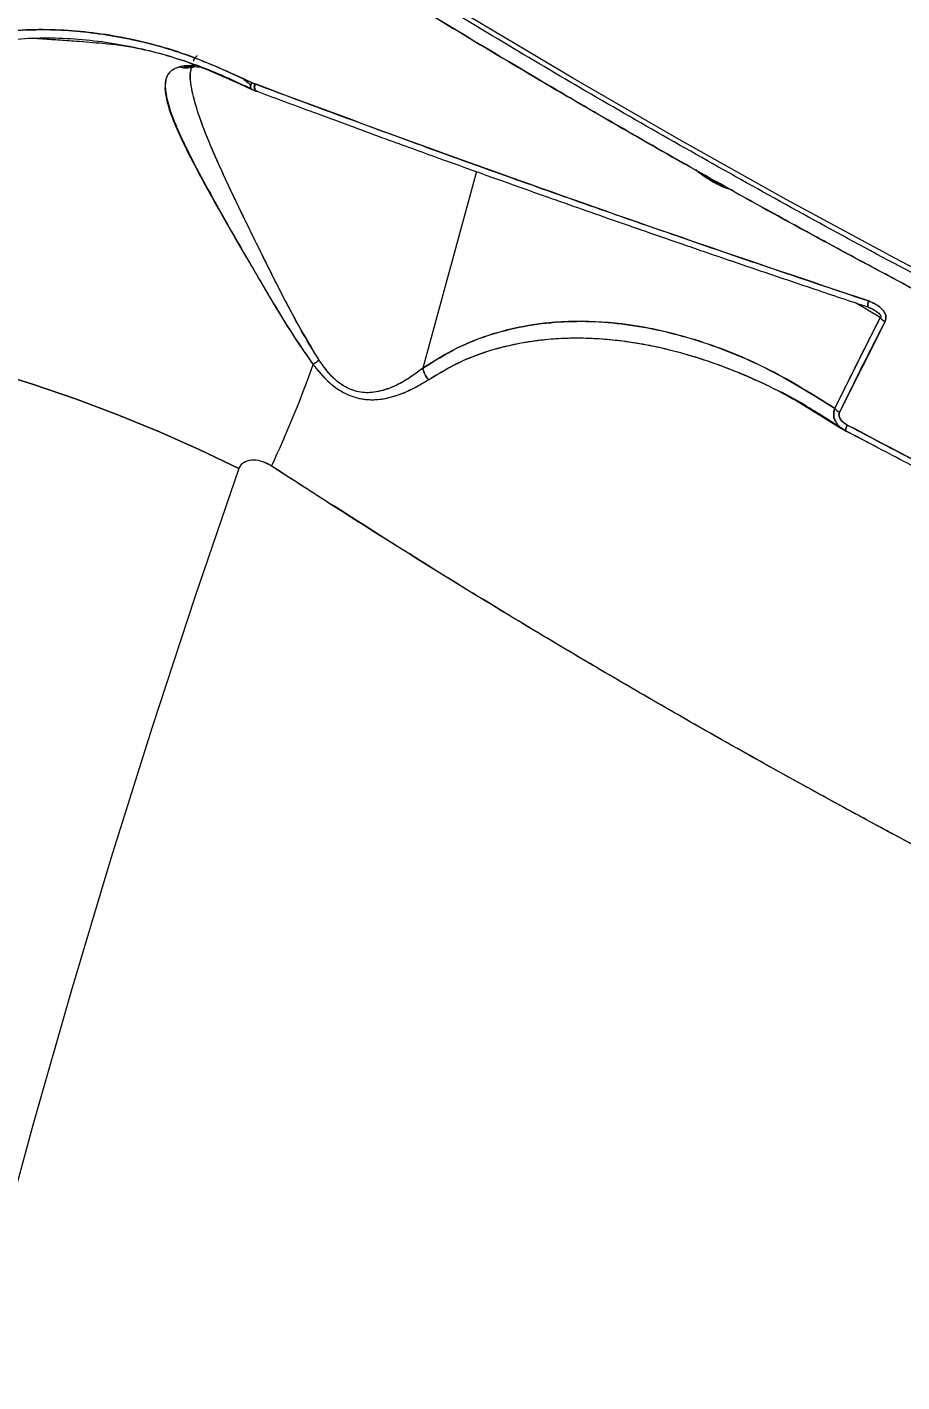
# Model space of a CAD drawing. Header units: millimetres. Extents: x -5873 to 5805, y -5301 to 4302.
# Drawn here: x -791.1 to -706, y -396.4 to -264.7 of the extents above; entities that cross this region are included whole.
import ezdxf

# ---------------------------------------------------------------- set-up
doc = ezdxf.new("R2010")
doc.units = ezdxf.units.MM
for name, color, linetype in [('DIKOM_ОБЪЕКТ', 7, 'Continuous'), ('DIKOM_РАЗМЕР_ЗОНА', 7, 'Continuous'), ('DIKOM_РАЗМЕР_ОБЪЕКТА', 7, 'Continuous')]:
    doc.layers.add(name, color=color, linetype=linetype)
doc.styles.add('style1', font='arial.ttf', dxfattribs={"width": 0.8})
doc.dimstyles.new('1-50', dxfattribs={"dimtxt": 300, "dimasz": 200, "dimexe": 100, "dimexo": 0, "dimgap": 100, "dimtad": 1, "dimtxsty": 'style1', "dimcen": 200, "dimclrd": 7, "dimclre": 7, "dimclrt": 7, "dimadec": 1, "dimazin": 2, "dimtfac": 1, "dimtmove": 0, "dimatfit": 2, "dimfxl": 0, "dimlwd": 25, "dimlwe": 18, "dimarcsym": 0})

# ---------------------------------------------------------------- blocks, each defined once
blk = doc.blocks.new('*D9')
at = {"layer": 'Defpoints', "color": 0, "transparency": 16777216}
for p in [(1338.11, 2802.44), (-4588.97, -1585.51), (-117.5, -1585.51)]:
    blk.add_point(p, dxfattribs=at)
at = {"layer": 'DIKOM_РАЗМЕР_ОБЪЕКТА', "color": 7, "lineweight": 18, "transparency": 16777216}
for p, q in [((1338.11, 2802.44), (-4688.97, 2802.44)), ((-117.5, -1585.51), (-4688.97, -1585.51))]:
    blk.add_line(p, q, dxfattribs=at)
at = {"layer": 'DIKOM_РАЗМЕР_ОБЪЕКТА', "color": 7, "lineweight": 25, "transparency": 16777216}
blk.add_line((-4588.97, 2602.44), (-4588.97, -1385.51), dxfattribs=at)
at = {"layer": 'DIKOM_РАЗМЕР_ОБЪЕКТА', "color": 7, "transparency": 16777216}
for points in [[(-4622.31, 2602.44), (-4555.64, 2602.44), (-4588.97, 2802.44)], [(-4622.31, -1385.51), (-4555.64, -1385.51), (-4588.97, -1585.51)]]:
    blk.add_solid(points, dxfattribs=at)
at = {"layer": 'DIKOM_РАЗМЕР_ОБЪЕКТА', "color": 7, "transparency": 16777216, "insert": (-4842.15, 460.98), "char_height": 300, "attachment_point": 5, "rotation": 90, "style": 'style1'}
blk.add_mtext('4400', dxfattribs=at)
blk = doc.blocks.new('*D10')
at = {"layer": 'Defpoints', "color": 0, "transparency": 16777216}
for p in [(4304.51, 1053.39), (-1538.59, -1332.39), (4304.51, -4224.84)]:
    blk.add_point(p, dxfattribs=at)
at = {"layer": 'DIKOM_РАЗМЕР_ОБЪЕКТА', "color": 7, "lineweight": 18, "transparency": 16777216}
for p, q in [((4304.51, 1053.39), (4304.51, -4324.84)), ((-1538.59, -1332.39), (-1538.59, -4324.84))]:
    blk.add_line(p, q, dxfattribs=at)
at = {"layer": 'DIKOM_РАЗМЕР_ОБЪЕКТА', "color": 7, "lineweight": 25, "transparency": 16777216}
blk.add_line((-1338.59, -4224.84), (4104.51, -4224.84), dxfattribs=at)
at = {"layer": 'DIKOM_РАЗМЕР_ОБЪЕКТА', "color": 7, "transparency": 16777216}
for points in [[(-1338.59, -4191.51), (-1338.59, -4258.18), (-1538.59, -4224.84)], [(4104.51, -4191.51), (4104.51, -4258.18), (4304.51, -4224.84)]]:
    blk.add_solid(points, dxfattribs=at)
at = {"layer": 'DIKOM_РАЗМЕР_ОБЪЕКТА', "color": 7, "transparency": 16777216, "insert": (1679.28, -3971.67), "char_height": 300, "attachment_point": 5, "style": 'style1'}
blk.add_mtext('5850', dxfattribs=at)
blk = doc.blocks.new('*D11')
at = {"layer": 'Defpoints', "color": 0, "transparency": 16777216}
for p in [(-510, 4302.44), (-5422.89, -3651.6), (284.83, -3651.6)]:
    blk.add_point(p, dxfattribs=at)
at = {"layer": 'DIKOM_РАЗМЕР_ЗОНА', "color": 7, "lineweight": 18, "transparency": 16777216}
for p, q in [((-510, 4302.44), (-5522.89, 4302.44)), ((284.83, -3651.6), (-5522.89, -3651.6))]:
    blk.add_line(p, q, dxfattribs=at)
at = {"layer": 'DIKOM_РАЗМЕР_ЗОНА', "color": 7, "lineweight": 25, "transparency": 16777216}
blk.add_line((-5422.89, 4102.44), (-5422.89, -3451.6), dxfattribs=at)
at = {"layer": 'DIKOM_РАЗМЕР_ЗОНА', "color": 7, "transparency": 16777216}
for points in [[(-5456.22, 4102.44), (-5389.56, 4102.44), (-5422.89, 4302.44)], [(-5456.22, -3451.6), (-5389.56, -3451.6), (-5422.89, -3651.6)]]:
    blk.add_solid(points, dxfattribs=at)
at = {"layer": 'DIKOM_РАЗМЕР_ЗОНА', "color": 7, "transparency": 16777216, "insert": (-5676.06, -474.49), "char_height": 300, "attachment_point": 5, "rotation": 90, "style": 'style1'}
blk.add_mtext('7950', dxfattribs=at)

msp = doc.modelspace()

# ---------------------------------------------------------------- linework, layer by layer
at = {"layer": 'DIKOM_ОБЪЕКТ', "color": 7, "linetype": 'Continuous', "lineweight": 15}
for p, q in [((-775.782, -268.488), (-776.238, -268.581)), ((-774.092, -268.657), (-775.789, -268.511)), ((-775.485, -268.594), (-775.789, -268.511)), ((-774.764, -268.479), (-775.782, -268.488)), ((-775.308, -268.67), (-775.306, -268.669)), ((-774.992, -268.463), (-774.971, -268.39)), ((-773.94, -268.14), (-773.908, -268.109)), ((-773.907, -268.108), (-773.937, -268.136)), ((-771.956, -269.491), (-769.207, -270.792)), ((-770.01, -269.782), (-769.873, -269.906)), ((-769.653, -269.933), (-769.659, -269.927)), ((-769.207, -270.792), (-769.323, -270.722)), ((-769.265, -270.752), (-768.832, -270.943)), ((-769.255, -270.102), (-768.948, -270.233)), ((-768.935, -270.708), (-768.987, -270.653)), ((-768.935, -270.708), (-768.973, -270.667)), ((-768.95, -270.733), (-768.92, -270.761)), ((-768.948, -270.233), (-768.906, -270.248)), ((-768.948, -270.744), (-768.718, -270.952)), ((-768.898, -270.898), (-768.823, -270.92)), ((-768.832, -270.912), (-768.861, -270.901)), ((-768.814, -270.95), (-768.789, -270.959)), ((-747.369, -278.771), (-752.583, -297.887)), ((-708.111, -292.959), (-710.518, -291.529)), ((-709.352, -291.916), (-709.177, -291.975)), ((-709.277, -291.944), (-708.719, -292.213)), ((-712.535, -301.791), (-708.111, -292.959)), ((-707.648, -293.355), (-712.067, -302.171)), ((-715.274, -301.551), (-717.676, -300.226)), ((-716.561, -300.861), (-711.876, -303.754)), ((-711.849, -303.751), (-711.48, -303.95)), ((-711.44, -303.997), (-711.506, -303.953)), ((-711.44, -303.997), (-708.51, -305.514))]:
    msp.add_line(p, q, dxfattribs=at)
at = {"layer": 'DIKOM_ОБЪЕКТ', "color": 7, "linetype": 'Continuous', "lineweight": 15, "flags": 128}
for points in [[(-696.034, -292.798), (-706.7, -287.197), (-717.246, -281.483), (-727.663, -275.659), (-737.942, -269.731), (-748.075, -263.705), (-758.054, -257.584), (-767.869, -251.375), (-777.512, -245.082), (-786.977, -238.711), (-796.253, -232.267), (-805.334, -225.756), (-814.212, -219.183), (-822.879, -212.553), (-831.329, -205.872), (-839.554, -199.146), (-847.547, -192.381), (-855.301, -185.582), (-862.81, -178.754), (-870.068, -171.905), (-877.068, -165.038), (-883.805, -158.161)], [(-769.255, -270.102), (-769.294, -270.237), (-769.32, -270.363), (-769.334, -270.477), (-769.333, -270.576), (-769.319, -270.658), (-769.292, -270.72), (-769.253, -270.761), (-769.202, -270.78)], [(-769.202, -270.78), (-769.253, -270.761), (-769.292, -270.72), (-769.319, -270.658), (-769.333, -270.576), (-769.334, -270.477), (-769.32, -270.363), (-769.294, -270.237), (-769.255, -270.102)], [(-768.779, -270.957), (-768.793, -270.955), (-768.857, -270.928), (-768.91, -270.87), (-768.948, -270.785), (-768.972, -270.675), (-768.98, -270.544), (-768.972, -270.394), (-768.948, -270.233)], [(-768.948, -270.233), (-768.972, -270.394), (-768.98, -270.544), (-768.972, -270.675), (-768.948, -270.785), (-768.91, -270.87), (-768.857, -270.928), (-768.815, -270.95)], [(-768.906, -270.248), (-768.932, -270.407), (-768.943, -270.554), (-768.938, -270.684), (-768.918, -270.793), (-768.882, -270.877), (-768.833, -270.935), (-768.771, -270.964), (-768.711, -270.965)], [(-768.789, -270.959), (-768.833, -270.935), (-768.882, -270.877), (-768.918, -270.793), (-768.938, -270.684), (-768.943, -270.554), (-768.932, -270.407), (-768.906, -270.248)], [(-768.804, -270.953), (-768.793, -270.955), (-768.742, -270.956)], [(-725.841, -278.751), (-725.217, -279.225), (-724.864, -279.451)], [(-723.8, -279.978), (-725.217, -279.225), (-725.478, -279.04)], [(-709.177, -291.975), (-709.223, -291.985), (-709.261, -291.966), (-709.288, -291.92), (-709.305, -291.847), (-709.31, -291.751), (-709.304, -291.633), (-709.286, -291.497), (-709.258, -291.348)], [(-709.258, -291.348), (-709.286, -291.497), (-709.304, -291.633), (-709.31, -291.751), (-709.305, -291.847), (-709.288, -291.92), (-709.261, -291.966), (-709.25, -291.975)], [(-770.483, -307.642), (-774.266, -305.814), (-778.192, -304.066), (-782.233, -302.414), (-786.356, -300.869), (-790.53, -299.444), (-794.721, -298.149), (-798.899, -296.996), (-803.028, -295.992), (-807.079, -295.146), (-811.018, -294.464), (-814.817, -293.951), (-818.444, -293.612), (-821.872, -293.45), (-825.074, -293.464)], [(-825.074, -293.464), (-821.872, -293.45), (-818.444, -293.612), (-814.817, -293.951), (-811.018, -294.464), (-807.079, -295.146), (-803.028, -295.992), (-798.899, -296.996), (-794.721, -298.149), (-790.53, -299.444), (-786.356, -300.869), (-782.233, -302.414), (-778.192, -304.066), (-774.266, -305.814), (-770.483, -307.642)], [(-711.44, -303.997), (-711.465, -303.99), (-711.478, -303.962), (-711.479, -303.913), (-711.469, -303.844), (-711.446, -303.757), (-711.413, -303.654), (-711.369, -303.538), (-711.315, -303.412)], [(-711.315, -303.412), (-711.369, -303.538), (-711.413, -303.654), (-711.446, -303.757), (-711.469, -303.844), (-711.479, -303.913), (-711.478, -303.962), (-711.465, -303.99), (-711.44, -303.997)], [(-770.483, -307.642), (-774.765, -320.134), (-778.913, -332.773), (-782.923, -345.55), (-786.795, -358.457), (-790.524, -371.487), (-794.108, -384.63), (-797.546, -397.878), (-800.835, -411.222), (-803.973, -424.655), (-806.958, -438.167), (-809.788, -451.749)], [(-770.483, -307.642), (-774.765, -320.134), (-778.913, -332.773), (-782.923, -345.55), (-786.795, -358.457), (-790.524, -371.487), (-794.108, -384.63), (-797.546, -397.878), (-800.835, -411.222), (-803.973, -424.655), (-806.958, -438.167), (-809.788, -451.749)]]:
    msp.add_lwpolyline(points, dxfattribs=at)
at = {"layer": 'DIKOM_ОБЪЕКТ', "color": 7, "linetype": 'Continuous', "lineweight": 15}
for centre, radius, start, end in [((-775.166, -266.834), 1.789, 249.59988, 285.90849), ((-706.836, -291.935), 1.636, 218.77131, 240.2227), ((-869.744, -259.553), 113.066, 334.96395, 340.36715), ((-699.855, -381.318), 105.06, 126.72076, 127.11627), ((-711.258, -300.699), 1.68, 220.52767, 241.1969)]:
    msp.add_arc(centre, radius, start, end, dxfattribs=at)
for points, knots in [([(-696.085, -293.228), (-698.173, -292.165), (-706.279, -288.034), (-720.055, -280.507), (-737.024, -270.868), (-753.237, -261.15), (-768.753, -251.396), (-783.874, -241.402), (-798.624, -231.194), (-808.051, -224.236), (-812.772, -220.751)], [0, 0, 0, 0, 0.0491311, 0.1908386, 0.3320124, 0.4649364, 0.5979662, 0.7313798, 0.8654682, 1, 1, 1, 1]), ([(-427.551, -384.438), (-433.316, -383.525), (-444.943, -381.684), (-462.884, -378.247), (-479.202, -374.731), (-493.762, -371.277), (-503.276, -368.861), (-509.749, -367.147), (-513.113, -366.242), (-516.491, -365.319), (-519.881, -364.377), (-523.284, -363.415), (-529.684, -361.58), (-539.299, -358.724), (-552.34, -354.638), (-566.006, -350.121), (-579.675, -345.361), (-593.282, -340.383), (-606.203, -335.436), (-615.161, -331.856), (-620.034, -329.866), (-621.254, -329.366), (-622.476, -328.863), (-623.701, -328.357), (-624.929, -327.848), (-626.16, -327.335), (-627.393, -326.819), (-629.245, -326.042), (-632.035, -324.863), (-636.083, -323.133), (-641.107, -320.955), (-647.105, -318.31), (-654.071, -315.177), (-661.979, -311.539), (-670.81, -307.373), (-679.56, -303.128), (-688.08, -298.887), (-696.228, -294.734), (-702.661, -291.374), (-707.263, -288.929), (-709.911, -287.512), (-712.594, -286.064), (-715.313, -284.585), (-718.067, -283.076), (-720.854, -281.535), (-723.675, -279.962), (-730.627, -276.053), (-741.389, -269.838), (-755.528, -261.303), (-768.798, -252.943), (-781.219, -244.794), (-792.803, -236.881), (-803.604, -229.238), (-810.405, -224.196), (-813.722, -221.737)], [0, 0, 0, 0, 0.0448231, 0.0904086, 0.1367551, 0.1677633, 0.1991031, 0.2073666, 0.2156529, 0.2239614, 0.232293, 0.2406473, 0.2490247, 0.279393, 0.3112488, 0.3445917, 0.379422, 0.4113037, 0.4443367, 0.4743594, 0.4773561, 0.4803617, 0.4833758, 0.4863983, 0.4894299, 0.4924694, 0.4955182, 0.4985749, 0.5062016, 0.5162332, 0.5286696, 0.543639, 0.5610516, 0.5809084, 0.6032083, 0.6279514, 0.6476492, 0.6686614, 0.6909874, 0.6978164, 0.7047596, 0.7118169, 0.7189881, 0.7262733, 0.7336728, 0.7411862, 0.7488138, 0.7894229, 0.828457, 0.8659163, 0.9018001, 0.9361085, 0.9688419, 1, 1, 1, 1]), ([(-813.722, -221.737), (-808.699, -225.441), (-798.673, -232.835), (-782.949, -243.666), (-766.809, -254.254), (-750.226, -264.573), (-733.213, -274.629), (-716.101, -284.232), (-698.92, -293.396), (-681.756, -302.101), (-664.36, -310.482), (-646.819, -318.499), (-628.8, -326.302), (-610.292, -333.868), (-591.287, -341.167), (-572.147, -348.05), (-552.941, -354.485), (-533.777, -360.434), (-515.117, -365.768), (-496.986, -370.514), (-479.371, -374.707), (-461.91, -378.444), (-444.605, -381.719), (-427.158, -384.577), (-409.683, -386.963), (-392.294, -388.832), (-375.375, -390.138), (-358.921, -390.887), (-342.933, -391.076), (-327.711, -390.71), (-313.27, -389.821), (-299.651, -388.445), (-286.636, -386.577), (-274.253, -384.226), (-262.259, -381.338), (-250.7, -377.876), (-239.599, -373.819), (-229.338, -369.162), (-222.711, -365.826), (-219.751, -363.911), (-219.7, -363.877)], [0, 0, 0, 0, 0.0278508, 0.0555954, 0.0831998, 0.110731, 0.1382535, 0.1658332, 0.1919486, 0.2182102, 0.2443801, 0.27042, 0.2963855, 0.3239045, 0.3514671, 0.3791388, 0.4069781, 0.4347454, 0.462364, 0.4883285, 0.5142751, 0.5402581, 0.566333, 0.5925559, 0.6203627, 0.6480063, 0.6755546, 0.7030728, 0.7306263, 0.7582804, 0.7845079, 0.8107267, 0.8367986, 0.8627802, 0.8887265, 0.9162673, 0.9438951, 0.9716774, 0.9995061, 1, 1, 1, 1]), ([(-769.255, -270.102), (-771.385, -269.127), (-775.639, -267.181), (-782.214, -265.501), (-788.75, -264.8), (-795.164, -265.188), (-801.302, -266.64), (-806.971, -269.098), (-812.072, -272.439), (-816.575, -276.543), (-820.491, -281.414), (-823.824, -286.925), (-825.448, -291.063), (-826.259, -293.131)], [0, 0, 0, 0, 0.0934359, 0.1866545, 0.2803328, 0.3733224, 0.4670033, 0.5599237, 0.6480401, 0.7358471, 0.8234832, 0.9117954, 1, 1, 1, 1]), ([(-826.259, -293.131), (-825.493, -291.169), (-823.963, -287.246), (-820.855, -281.971), (-817.215, -277.265), (-813.039, -273.237), (-808.407, -269.947), (-803.372, -267.44), (-798.01, -265.757), (-792.405, -264.925), (-786.634, -264.944), (-780.788, -265.821), (-774.936, -267.473), (-771.146, -269.227), (-769.255, -270.102)], [0, 0, 0, 0, 0.083604, 0.1671717, 0.2505507, 0.3338484, 0.4171343, 0.5001824, 0.5837091, 0.6670461, 0.7499159, 0.8335025, 0.9169375, 1, 1, 1, 1]), ([(-825.074, -293.464), (-824.225, -291.314), (-822.526, -287.012), (-818.994, -281.332), (-814.825, -276.366), (-810.028, -272.265), (-804.697, -269.092), (-799.034, -266.956), (-793.174, -265.833), (-787.215, -265.663), (-781.167, -266.441), (-775.097, -268.07), (-771.169, -269.876), (-769.202, -270.78)], [0, 0, 0, 0, 0.0936196, 0.1873342, 0.2802552, 0.3736654, 0.4668414, 0.5599462, 0.6481783, 0.7358052, 0.8241688, 0.9119376, 1, 1, 1, 1]), ([(-790.376, -265.804), (-790.162, -265.818), (-789.402, -265.869), (-788.045, -265.955), (-786.036, -266.089), (-783.47, -266.312), (-781.152, -266.56), (-779.722, -266.903), (-779.395, -266.982)], [0, 0, 0, 0, 0.0597938, 0.2126411, 0.3753815, 0.6121885, 0.9114118, 1, 1, 1, 1]), ([(-781.44, -266.533), (-780.925, -266.635), (-779.521, -266.911), (-776.899, -267.609), (-773.343, -268.801), (-770.741, -270.026), (-769.301, -270.704)], [0, 0, 0, 0, 0.1292896, 0.352163, 0.6415711, 1, 1, 1, 1]), ([(-776.238, -268.581), (-776.535, -268.697), (-777.144, -268.934), (-777.582, -269.661), (-777.713, -270.632), (-777.53, -271.832), (-777.085, -273.257), (-776.416, -274.875), (-775.564, -276.664), (-774.546, -278.63), (-773.417, -280.706), (-772.155, -282.95), (-770.852, -285.222), (-769.465, -287.602), (-768.048, -290.011), (-766.546, -292.525), (-764.994, -295.078), (-763.834, -296.72), (-763.252, -297.543)], [0, 0, 0, 0, 0.0610885, 0.1255935, 0.1869707, 0.250765, 0.3130126, 0.3757374, 0.438886, 0.5002234, 0.564937, 0.62534, 0.6910584, 0.7495756, 0.8121014, 0.8748473, 0.9372708, 1, 1, 1, 1]), ([(-776.239, -268.582), (-776.615, -268.726), (-777.365, -269.013), (-777.702, -270.103), (-777.551, -271.612), (-776.926, -273.543), (-775.922, -275.827), (-774.528, -278.582), (-772.765, -281.807), (-770.668, -285.508), (-768.392, -289.421), (-766.01, -293.516), (-764.172, -296.199), (-763.252, -297.543)], [0, 0, 0, 0, 0.0821585, 0.1639067, 0.2459752, 0.3295746, 0.4135937, 0.4969473, 0.5976291, 0.6976439, 0.7978089, 0.8987736, 1, 1, 1, 1]), ([(-775.789, -268.511), (-775.873, -268.522), (-776.022, -268.542), (-776.173, -268.57), (-776.239, -268.582)], [0, 0, 0, 0, 0.5603341, 1, 1, 1, 1]), ([(-775.544, -268.677), (-775.601, -268.684), (-775.835, -268.714), (-776.065, -268.639), (-776.239, -268.582)], [0, 0, 0, 0, 0.244146, 1, 1, 1, 1]), ([(-776.239, -268.582), (-776.073, -268.632), (-775.765, -268.723), (-775.451, -268.679), (-775.307, -268.659)], [0, 0, 0, 0, 0.539628, 1, 1, 1, 1]), ([(-762.672, -297.107), (-763.571, -295.596), (-765.378, -292.558), (-767.66, -287.965), (-769.847, -283.574), (-771.812, -279.462), (-773.358, -275.985), (-774.452, -273.133), (-775.062, -270.904), (-775.3, -269.352), (-775.088, -268.757), (-775.027, -268.585)], [0, 0, 0, 0, 0.1303157, 0.2619229, 0.3925818, 0.5237149, 0.6540282, 0.7562431, 0.8578693, 0.9588971, 1, 1, 1, 1]), ([(-774.868, -268.028), (-774.861, -267.943), (-774.852, -267.833), (-774.775, -267.784), (-774.758, -267.774)], [0, 0, 0, 0, 0.7819395, 1, 1, 1, 1]), ([(-774.729, -267.786), (-774.695, -267.689), (-774.652, -267.563), (-774.536, -267.502), (-774.51, -267.489)], [0, 0, 0, 0, 0.7773612, 1, 1, 1, 1]), ([(-762.672, -297.107), (-763.189, -296.274), (-764.22, -294.612), (-765.577, -292.051), (-766.882, -289.521), (-768.061, -287.169), (-769.111, -285.052), (-770.044, -283.142), (-770.93, -281.301), (-771.758, -279.542), (-772.491, -277.929), (-773.12, -276.488), (-773.655, -275.19), (-774.128, -273.957), (-774.529, -272.793), (-774.847, -271.706), (-775.105, -270.542), (-775.243, -269.502), (-775.14, -268.931), (-775.1, -268.714)], [0, 0, 0, 0, 0.0734287, 0.1465264, 0.2199636, 0.293176, 0.3543078, 0.411458, 0.4703277, 0.53007, 0.5854989, 0.6362879, 0.6849593, 0.7315314, 0.7823551, 0.8312397, 0.8782209, 0.9537056, 1, 1, 1, 1]), ([(-769.952, -269.807), (-769.778, -269.962), (-769.566, -270.151), (-769.355, -270.35), (-769.317, -270.387)], [0, 0, 0, 0, 0.8171332, 1, 1, 1, 1]), ([(-768.948, -270.233), (-769.006, -270.211), (-769.11, -270.172), (-769.211, -270.123), (-769.255, -270.102)], [0, 0, 0, 0, 0.5598169, 1, 1, 1, 1]), ([(-768.906, -270.248), (-768.914, -270.245), (-768.928, -270.24), (-768.942, -270.235), (-768.948, -270.233)], [0, 0, 0, 0, 0.5597558, 1, 1, 1, 1]), ([(-768.906, -270.248), (-766.28, -271.228), (-760.925, -273.227), (-752.633, -276.26), (-744.25, -279.278), (-735.959, -282.213), (-727.614, -285.12), (-718.752, -288.163), (-712.513, -290.256), (-709.258, -291.348)], [0, 0, 0, 0, 0.1361631, 0.2776811, 0.4245449, 0.5614676, 0.6943987, 0.8405794, 1, 1, 1, 1]), ([(-709.258, -291.348), (-714.997, -289.415), (-726.445, -285.559), (-742.049, -280.075), (-756.207, -274.976), (-764.675, -271.823), (-768.906, -270.248)], [0, 0, 0, 0, 0.2815805, 0.5616512, 0.7810025, 1, 1, 1, 1]), ([(-768.862, -270.907), (-767.1, -271.564), (-763.939, -272.743), (-759.711, -274.302), (-756.406, -275.512), (-753.647, -276.516), (-748.437, -278.403), (-741.797, -280.776), (-733.89, -283.555), (-728.818, -285.314), (-725.072, -286.604), (-722.231, -287.577), (-718.617, -288.807), (-714.218, -290.294), (-711.011, -291.365), (-709.277, -291.944)], [0, 0, 0, 0, 0.0915592, 0.1642191, 0.2179691, 0.2612456, 0.3054342, 0.4837588, 0.597425, 0.7021327, 0.7365829, 0.7834314, 0.8429108, 0.915074, 1, 1, 1, 1]), ([(-726.042, -278.569), (-726.002, -278.61), (-725.829, -278.789), (-725.615, -278.919), (-725.45, -279.019)], [0, 0, 0, 0, 0.2297811, 1, 1, 1, 1]), ([(-725.479, -278.999), (-725.161, -279.233), (-724.374, -279.813), (-723.374, -280.31), (-722.693, -280.484), (-722.577, -280.513)], [0, 0, 0, 0, 0.3604226, 0.8908246, 1, 1, 1, 1]), ([(-709.258, -291.348), (-709.036, -291.435), (-708.59, -291.608), (-708.081, -291.975), (-707.757, -292.349), (-707.589, -292.678), (-707.528, -293.036), (-707.608, -293.248), (-707.648, -293.355)], [0, 0, 0, 0, 0.2484724, 0.4980598, 0.6301797, 0.7486334, 0.8742843, 1, 1, 1, 1]), ([(-707.648, -293.355), (-707.608, -293.249), (-707.529, -293.037), (-707.59, -292.673), (-707.76, -292.346), (-708.243, -291.783), (-708.808, -291.541), (-709.258, -291.348)], [0, 0, 0, 0, 0.125839, 0.2517399, 0.3770123, 0.5032176, 1, 1, 1, 1]), ([(-709.177, -291.975), (-708.942, -292.091), (-708.625, -292.247), (-708.269, -292.524), (-708.128, -292.671), (-708.075, -292.777), (-708.062, -292.822), (-708.058, -292.864), (-708.066, -292.902), (-708.084, -292.935), (-708.102, -292.951), (-708.111, -292.959)], [0, 0, 0, 0, 0.5258906, 0.7072091, 0.8492224, 0.8771897, 0.9019183, 0.9246396, 0.9473382, 0.9720072, 1, 1, 1, 1]), ([(-708.938, -292.108), (-708.797, -292.179), (-708.544, -292.307), (-708.271, -292.517), (-708.131, -292.678), (-708.081, -292.758), (-708.062, -292.818), (-708.059, -292.854), (-708.062, -292.888), (-708.077, -292.928), (-708.099, -292.948), (-708.111, -292.959)], [0, 0, 0, 0, 0.3890714, 0.6931683, 0.7797196, 0.8453753, 0.8841728, 0.9019434, 0.9194189, 0.9562762, 1, 1, 1, 1]), ([(-752.583, -297.887), (-751.486, -297.194), (-749.272, -295.796), (-745.825, -294.495), (-742.356, -293.668), (-738.881, -293.303), (-735.425, -293.325), (-730.859, -293.82), (-725.27, -295.228), (-718.752, -297.901), (-714.61, -300.492), (-712.535, -301.791)], [0, 0, 0, 0, 0.0822342, 0.1658691, 0.2501975, 0.3328858, 0.4168112, 0.501208, 0.6673599, 0.8332927, 1, 1, 1, 1]), ([(-712.535, -301.791), (-714.601, -300.498), (-718.728, -297.915), (-725.235, -295.239), (-731.378, -293.687), (-737.099, -293.193), (-741.734, -293.524), (-745.779, -294.481), (-749.231, -295.775), (-751.463, -297.181), (-752.583, -297.887)], [0, 0, 0, 0, 0.1659511, 0.331506, 0.4981005, 0.6237935, 0.7494777, 0.8327982, 0.916058, 1, 1, 1, 1]), ([(-708.111, -292.959), (-708.946, -294.596), (-710.436, -297.52), (-711.894, -300.486), (-712.535, -301.791)], [0, 0, 0, 0, 0.5599968, 1, 1, 1, 1]), ([(-712.067, -302.171), (-711.251, -300.514), (-709.794, -297.555), (-708.304, -294.638), (-707.648, -293.355)], [0, 0, 0, 0, 0.5599947, 1, 1, 1, 1]), ([(-752.05, -299.01), (-750.926, -298.344), (-748.682, -297.016), (-745.204, -295.843), (-741.117, -295.018), (-736.424, -294.83), (-730.619, -295.483), (-724.376, -297.188), (-717.754, -300.007), (-713.547, -302.666), (-711.44, -303.997)], [0, 0, 0, 0, 0.0831534, 0.1659162, 0.2489783, 0.3745648, 0.5004154, 0.6673631, 0.8334387, 1, 1, 1, 1]), ([(-752.05, -299.01), (-751.238, -298.514), (-749.549, -297.482), (-746.976, -296.429), (-744.314, -295.647), (-741.889, -295.204), (-739.595, -294.981), (-737.525, -294.92), (-735.445, -294.993), (-733.349, -295.19), (-731.652, -295.446), (-730.31, -295.703), (-729.355, -295.909), (-728.337, -296.154), (-727.256, -296.442), (-726.376, -296.702), (-725.704, -296.913), (-725.243, -297.062), (-724.739, -297.232), (-724.192, -297.423), (-723.481, -297.681), (-722.704, -297.979), (-721.958, -298.28), (-721.505, -298.47), (-721.272, -298.57), (-721.186, -298.607), (-720.401, -298.945), (-719.015, -299.582), (-717.036, -300.59), (-715.14, -301.648), (-713.272, -302.775), (-712.036, -303.599), (-711.44, -303.997)], [0, 0, 0, 0, 0.06025, 0.1253517, 0.1855095, 0.2507009, 0.2981498, 0.3490192, 0.3985394, 0.4471892, 0.4999088, 0.5215237, 0.5447646, 0.5696306, 0.5961225, 0.624233, 0.6345399, 0.6459399, 0.6584269, 0.6720045, 0.6866712, 0.7115246, 0.7302507, 0.7428571, 0.7457013, 0.7478652, 0.7493499, 0.8050781, 0.8533091, 0.9014177, 0.9524299, 1, 1, 1, 1]), ([(-763.252, -297.543), (-762.855, -298.031), (-762.06, -299.007), (-760.602, -300.175), (-758.971, -300.867), (-756.812, -301.053), (-754.384, -300.389), (-752.829, -299.47), (-752.05, -299.01)], [0, 0, 0, 0, 0.1252039, 0.2503298, 0.3752687, 0.5004294, 0.7497839, 1, 1, 1, 1]), ([(-763.252, -297.543), (-762.847, -298.039), (-762.037, -299.035), (-760.54, -300.217), (-758.874, -300.892), (-757.065, -301.016), (-755.278, -300.639), (-753.549, -299.925), (-752.55, -299.315), (-752.05, -299.01)], [0, 0, 0, 0, 0.1273534, 0.255178, 0.3827035, 0.5093248, 0.6742816, 0.8372213, 1, 1, 1, 1]), ([(-752.584, -297.896), (-753.047, -298.244), (-753.969, -298.935), (-755.556, -299.782), (-757.184, -300.288), (-758.828, -300.284), (-760.336, -299.686), (-761.65, -298.546), (-762.329, -297.59), (-762.672, -297.107)], [0, 0, 0, 0, 0.1696167, 0.3372263, 0.5030756, 0.6267117, 0.748974, 0.8730179, 1, 1, 1, 1]), ([(-752.584, -297.896), (-753.274, -298.4), (-754.654, -299.408), (-756.813, -300.275), (-758.801, -300.293), (-760.335, -299.69), (-761.655, -298.54), (-762.333, -297.585), (-762.672, -297.107)], [0, 0, 0, 0, 0.2491898, 0.4986948, 0.624027, 0.7490686, 0.8743824, 1, 1, 1, 1]), ([(-752.583, -297.887), (-752.583, -297.889), (-752.584, -297.891), (-752.584, -297.894), (-752.584, -297.896), (-752.584, -297.896)], [0, 0, 0, 0, 0.5476757, 0.789176, 1, 1, 1, 1]), ([(-752.583, -297.887), (-752.583, -297.889), (-752.584, -297.891), (-752.584, -297.894), (-752.584, -297.896), (-752.584, -297.896)], [0, 0, 0, 0, 0.558378, 0.78917, 1, 1, 1, 1]), ([(-752.584, -297.896), (-752.53, -298.092), (-752.421, -298.485), (-752.174, -298.835), (-752.05, -299.01)], [0, 0, 0, 0, 0.5002233, 1, 1, 1, 1]), ([(-752.05, -299.01), (-752.174, -298.835), (-752.421, -298.485), (-752.53, -298.092), (-752.584, -297.896)], [0, 0, 0, 0, 0.5000106, 1, 1, 1, 1]), ([(-712.355, -303.191), (-712.384, -303.156), (-712.56, -302.948), (-712.642, -302.556), (-712.638, -302.113), (-712.569, -301.898), (-712.535, -301.791)], [0, 0, 0, 0, 0.0913634, 0.5434222, 0.7713441, 1, 1, 1, 1]), ([(-712.535, -301.791), (-712.584, -301.975), (-712.681, -302.337), (-712.564, -302.878), (-712.297, -303.346), (-711.918, -303.731), (-711.596, -303.91), (-711.44, -303.997)], [0, 0, 0, 0, 0.2123963, 0.417478, 0.6054476, 0.8087157, 1, 1, 1, 1]), ([(-712.067, -302.171), (-712.089, -302.23), (-712.132, -302.348), (-712.118, -302.544), (-712.052, -302.734), (-711.907, -302.964), (-711.661, -303.208), (-711.43, -303.344), (-711.315, -303.412)], [0, 0, 0, 0, 0.1254149, 0.2507789, 0.3707201, 0.5017388, 0.7512878, 1, 1, 1, 1]), ([(-711.315, -303.412), (-711.545, -303.265), (-711.891, -303.045), (-712.114, -302.611), (-712.133, -302.347), (-712.089, -302.23), (-712.067, -302.171)], [0, 0, 0, 0, 0.4978368, 0.7482636, 0.8740338, 1, 1, 1, 1]), ([(-711.48, -303.95), (-709.601, -304.943), (-706.231, -306.724), (-701.726, -309.059), (-698.209, -310.863), (-695.276, -312.353), (-689.75, -315.138), (-683.78, -318.098), (-678.687, -320.538), (-677.354, -321.176)], [0, 0, 0, 0, 0.1675666, 0.3005921, 0.3991748, 0.4782108, 0.5588739, 0.8845094, 1, 1, 1, 1]), ([(-711.315, -303.412), (-708.838, -304.719), (-704.192, -307.17), (-697.625, -310.544), (-692.191, -313.29), (-687.812, -315.47), (-685.063, -316.824), (-683.421, -317.627), (-682.684, -317.987), (-681.992, -318.324), (-681.345, -318.639), (-680.745, -318.93), (-676.522, -320.977), (-668.956, -324.574), (-658.311, -329.482), (-651.5, -332.502), (-648.263, -333.937)], [0, 0, 0, 0, 0.1208205, 0.2266471, 0.3174779, 0.3821904, 0.4363206, 0.4487487, 0.46045, 0.4714292, 0.4816807, 0.4912055, 0.5000048, 0.6824325, 0.8490996, 1, 1, 1, 1]), ([(-648.263, -333.937), (-654.266, -331.256), (-666.262, -325.9), (-682.724, -318.019), (-697.754, -310.53), (-706.792, -305.786), (-711.315, -303.412)], [0, 0, 0, 0, 0.2802038, 0.5599237, 0.7797715, 1, 1, 1, 1]), ([(-767.302, -307.401), (-767.304, -307.4), (-767.322, -307.389), (-767.587, -307.217), (-768.15, -306.943), (-769.022, -306.777), (-769.76, -306.909), (-770.191, -307.195), (-770.39, -307.428), (-770.452, -307.57), (-770.483, -307.642)], [0, 0, 0, 0, 0.0018786, 0.0164218, 0.2503468, 0.5000632, 0.7457772, 0.8745485, 0.9368679, 1, 1, 1, 1]), ([(-767.302, -307.401), (-767.577, -307.247), (-768.125, -306.937), (-768.886, -306.805), (-769.473, -306.856), (-769.891, -306.994), (-770.196, -307.2), (-770.392, -307.429), (-770.453, -307.573), (-770.483, -307.642)], [0, 0, 0, 0, 0.2499303, 0.4993506, 0.6284346, 0.7497424, 0.8745807, 0.9390593, 1, 1, 1, 1]), ([(-463.382, -427.643), (-466.917, -427.09), (-474.003, -425.982), (-484.802, -424.029), (-495.691, -421.868), (-506.639, -419.488), (-517.666, -416.892), (-528.856, -414.057), (-539.227, -411.243), (-548.759, -408.509), (-557.441, -405.904), (-566.311, -403.124), (-575.186, -400.222), (-582.678, -397.672), (-588.752, -395.544), (-593.555, -393.827), (-598.438, -392.046), (-603.4, -390.2), (-608.44, -388.288), (-613.557, -386.308), (-619.689, -383.888), (-626.937, -380.956), (-635.396, -377.428), (-644.231, -373.63), (-653.157, -369.671), (-661.208, -365.988), (-668.378, -362.626), (-674.616, -359.639), (-681.466, -356.29), (-686.494, -353.777), (-689.923, -352.036), (-691.063, -351.456), (-692.219, -350.865), (-693.39, -350.264), (-694.578, -349.652), (-695.976, -348.929), (-697.803, -347.98), (-700.271, -346.689), (-703.398, -345.039), (-707.177, -343.022), (-711.423, -340.728), (-715.66, -338.404), (-720.485, -335.723), (-725.544, -332.868), (-731.348, -329.531), (-738.791, -325.176), (-747.846, -319.727), (-757.923, -313.467), (-764.257, -309.371), (-767.302, -307.401)], [0, 0, 0, 0, 0.0356101, 0.0713872, 0.1073336, 0.142909, 0.1783705, 0.214347, 0.2508404, 0.277912, 0.30553, 0.3336948, 0.3624074, 0.3899727, 0.404944, 0.4201748, 0.4356659, 0.451416, 0.4674264, 0.4836971, 0.5002279, 0.525993, 0.5530557, 0.5814161, 0.6110756, 0.6394005, 0.6596957, 0.6811191, 0.7006091, 0.7272291, 0.7309595, 0.7347465, 0.7385899, 0.7424899, 0.7464465, 0.7504592, 0.7564868, 0.7647492, 0.7752478, 0.7879816, 0.8029522, 0.818343, 0.8312156, 0.8524195, 0.8705214, 0.8915208, 0.9303478, 0.9665082, 1, 1, 1, 1]), ([(-255.14, -391.228), (-255.447, -391.556), (-257.888, -394.164), (-263.314, -398.617), (-271.473, -404.545), (-280.589, -409.938), (-290.505, -414.816), (-300.986, -419.054), (-311.939, -422.685), (-323.319, -425.744), (-335.346, -428.3), (-348.022, -430.345), (-361.818, -431.918), (-376.734, -432.931), (-392.76, -433.298), (-409.32, -432.985), (-426.418, -431.99), (-444.053, -430.306), (-462.174, -427.928), (-480.685, -424.865), (-499.491, -421.131), (-518.554, -416.74), (-537.836, -411.701), (-557.235, -406.044), (-576.647, -399.807), (-596.014, -393.022), (-615.336, -385.695), (-634.616, -377.833), (-654.124, -369.312), (-673.734, -360.158), (-693.31, -350.407), (-712.473, -340.255), (-731.208, -329.7), (-749.571, -318.773), (-761.38, -311.199), (-767.302, -307.401)], [0, 0, 0, 0, 0.0043083, 0.0342233, 0.0642476, 0.0944594, 0.124623, 0.1546082, 0.1827887, 0.2109478, 0.2391515, 0.2674669, 0.2959499, 0.3276262, 0.3591227, 0.3905361, 0.4219627, 0.4534994, 0.4852407, 0.5169668, 0.5485998, 0.5802399, 0.6119859, 0.643729, 0.6752736, 0.7067147, 0.7381464, 0.7696622, 0.8013557, 0.8346689, 0.8677698, 0.9007488, 0.9337104, 0.9667586, 1, 1, 1, 1])]:
    msp.add_open_spline(points, degree=3, knots=knots, dxfattribs=at)

# ---------------------------------------------------------------- dimensions: what is measured, and where the dimension line sits
at = {"layer": 'DIKOM_РАЗМЕР_ЗОНА'}
dim = msp.add_linear_dim(base=(-5422.889, -3651.603), p1=(-510.005, 4302.437), p2=(284.83, -3651.603), angle=90, text='7950', dimstyle='1-50', dxfattribs=at)
dim.commit()
dim.dimension.update_dxf_attribs({"geometry": '*D11', "text_midpoint": (-5422.889, -474.491), "dimtype": 160})
at = {"layer": 'DIKOM_РАЗМЕР_ОБЪЕКТА'}
dim = msp.add_linear_dim(base=(-4588.973, -1585.515), p1=(1338.114, 2802.437), p2=(-117.504, -1585.515), angle=90, text='4400', dimstyle='1-50', dxfattribs=at)
dim.commit()
dim.dimension.update_dxf_attribs({"geometry": '*D9', "text_midpoint": (-4588.973, 460.978), "dimtype": 160})
dim = msp.add_linear_dim(base=(4304.512, -4224.842), p1=(-1538.592, -1332.389), p2=(4304.512, 1053.391), text='5850', dimstyle='1-50', dxfattribs=at)
dim.commit()
dim.dimension.update_dxf_attribs({"geometry": '*D10', "text_midpoint": (1679.282, -4224.842), "dimtype": 160})

doc.saveas('drawing.dxf')
